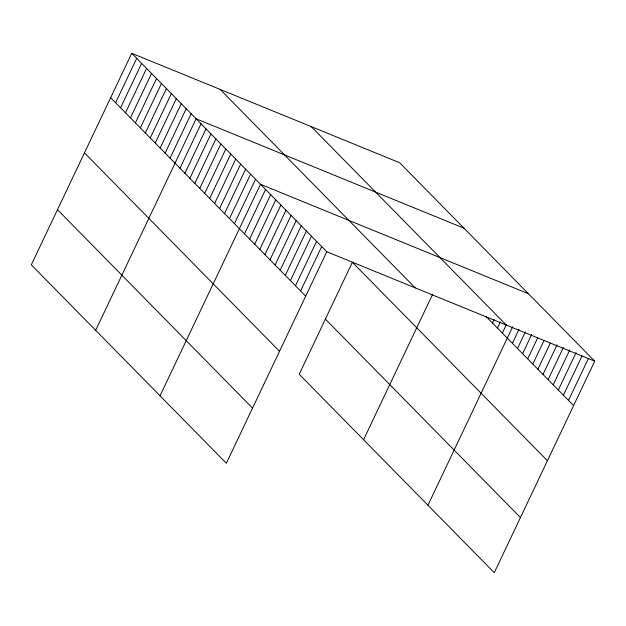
<?xml version="1.0" encoding="UTF-8"?>
<svg xmlns="http://www.w3.org/2000/svg" width="626" height="626" viewBox="0 0 626 626"><rect width="100%" height="100%" fill="white"/><g stroke="black" fill="none" stroke-linecap="round" stroke-linejoin="round"><path stroke-width="0.94" d="M131.742 53.304L31.3 264.829L226.354 463.271L326.788 251.746L131.742 53.304L399.646 162.729L594.7 361.171L494.258 572.696L299.212 374.254L352.375 262.286L547.429 460.728M115.607 102.75L136.695 58.343M120.56 107.782L141.64 63.375M125.505 112.821L146.594 68.414M130.458 117.86L151.547 73.453M135.412 122.899L156.5 78.493M140.365 127.931L161.445 83.524M145.31 132.97L166.399 88.563M150.263 138.01L171.352 93.603M155.217 143.049L176.305 98.642M160.17 148.08L181.25 103.673M165.115 153.12L186.204 108.713M170.069 158.159L191.157 113.752M95.668 330.317L196.11 118.791L464.015 228.216M179.975 168.23L201.056 123.831M184.92 173.269L206.009 128.862M189.874 178.308L210.962 133.901M194.827 183.348L215.915 138.941M199.78 188.379L220.861 143.98M204.733 193.418L225.814 149.011M209.679 198.458L230.767 154.051M214.632 203.497L235.72 159.09M219.585 208.528L240.666 164.129M224.538 213.568L245.619 169.161M229.484 218.607L250.572 174.2M234.437 223.646L255.525 179.239M160.037 395.804L260.471 184.279L528.383 293.704M244.492 233.874L265.573 189.467M249.594 239.062L270.675 194.655M254.696 244.25L275.776 199.843M259.798 249.438L280.878 205.038M264.892 254.633L285.98 210.226M269.994 259.821L291.082 215.414M275.096 265.009L296.184 220.602M280.198 270.205L301.286 225.798M285.3 275.393L306.388 230.986M290.401 280.581L311.49 236.174M295.503 285.769L316.592 241.362M300.605 290.965L321.694 246.558M363.573 439.742L432.699 294.165M492.443 322.993L494.094 319.51M497.396 328.032L500.291 321.936M502.349 333.071L506.481 324.362M427.941 505.229L512.671 326.788M512.397 343.298L519.017 329.362M517.499 348.486L525.355 331.944M522.6 353.674L531.693 334.519M527.702 358.862L537.624 337.97M532.804 364.058L543.971 340.544M537.906 369.246L550.309 343.126M543.008 374.434L557.062 344.832M548.11 379.63L563.408 347.414M553.212 384.818L569.746 349.989M558.314 390.006L576.092 352.563M563.416 395.194L582.016 356.014M568.51 400.39L588.362 358.596M326.788 251.746L594.7 361.171M311.239 126.616L506.293 325.058M486.253 316.693L573.612 405.578M220.149 89.416L415.202 287.858M110.653 97.711L305.707 296.153M325.395 319.103L520.449 517.545M84.471 152.861L279.517 351.303M57.49 209.679L252.536 408.121"/></g></svg>
